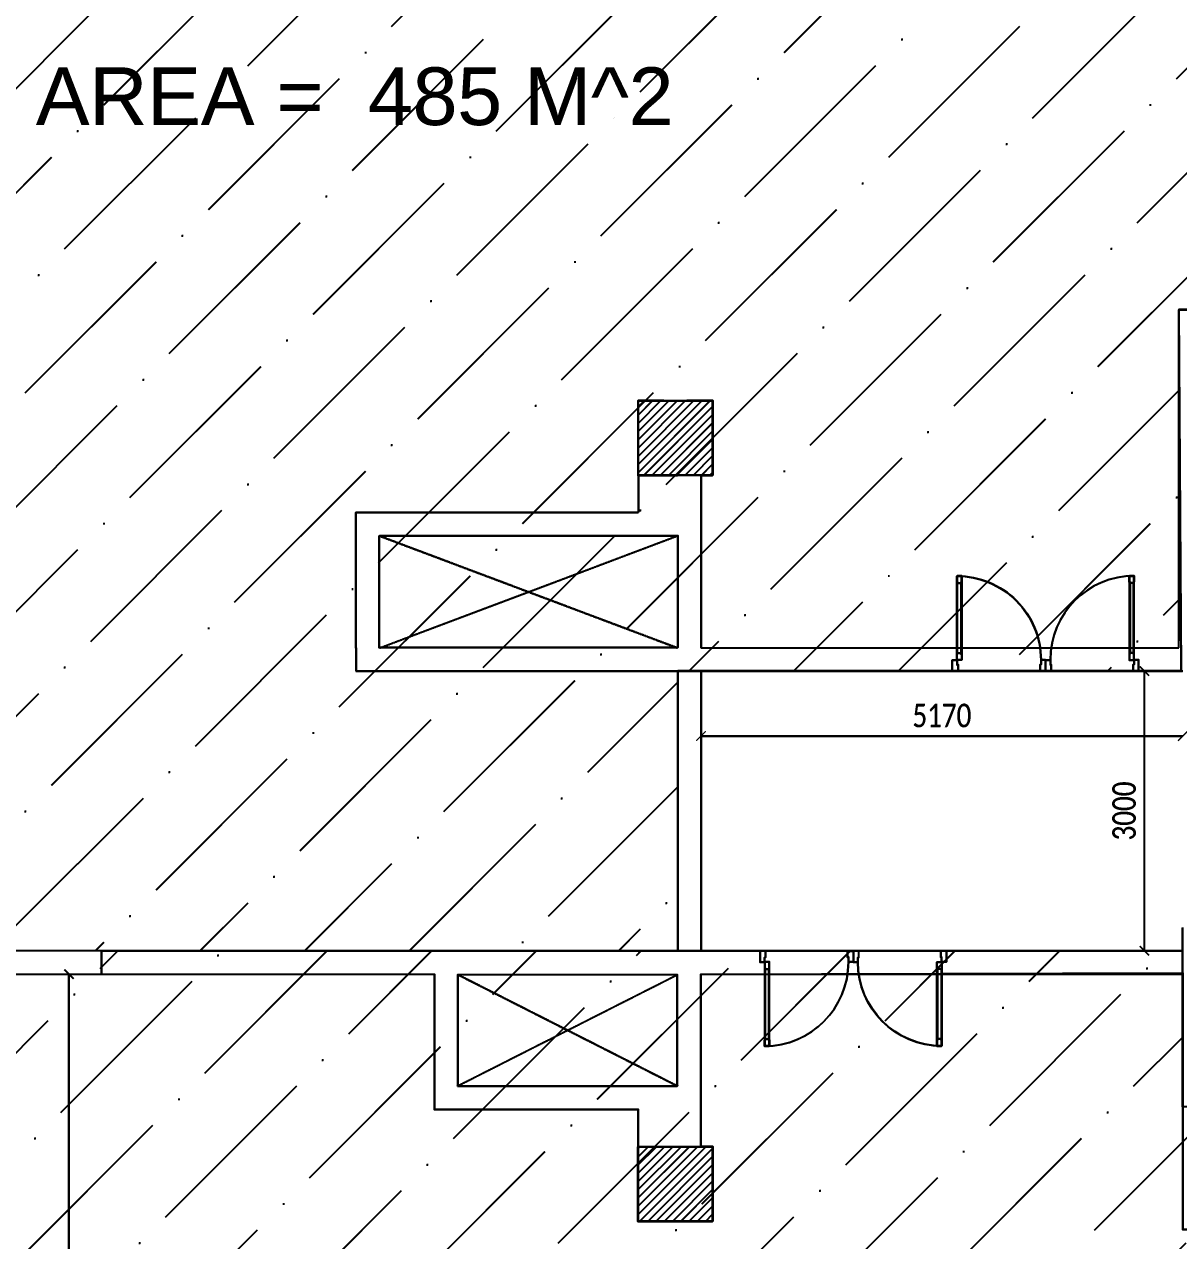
# Model space of a CAD drawing. Header units: inches. Extents: x 4821 to 127877, y 58012 to 433683.
# Drawn here: x 67672 to 80054, y 79419 to 92464 of the extents above; entities that cross this region are included whole.
import ezdxf

# ---------------------------------------------------------------- set-up
doc = ezdxf.new("R2010")
doc.units = ezdxf.units.IN
doc.header["$MEASUREMENT"] = 0
doc.linetypes.add('ducT FIRST$0$New Plans (8)$0$HIDDEN', pattern=[0.375, 0.25, -0.125])
for name, color, linetype in [('A-ANNO-DIMS', 90, 'Continuous'), ('A-ANNO-SYMB', 130, 'Continuous'), ('A-DOOR', 170, 'Continuous'), ('A-WAL-CMU', 7, 'Continuous'), ('A-WALL', 53, 'Continuous'), ('COL FISRT$0$COL GROUND$0$Cloums$0$A-COL-HAT', 8, 'Continuous'), ('COL FISRT$0$COL GROUND$0$Cloums$0$A-COL-RFC', 210, 'Continuous'), ('ducT FIRST$0$New Plans (8)$0$A-FLOR-OVHD', 8, 'ducT FIRST$0$New Plans (8)$0$HIDDEN')]:
    doc.layers.add(name, color=color, linetype=linetype)
doc.styles.get("Standard").update_dxf_attribs({"font": 'arial.ttf'})
doc.styles.add('T25-100', font='calibri.ttf', dxfattribs={"width": 0.8, "height": 250})
doc.styles.add('T25-200', font='calibri.ttf', dxfattribs={"width": 0.8, "height": 500})
doc.dimstyles.new('D100', dxfattribs={"dimtxt": 250, "dimasz": 100, "dimexe": 0.18, "dimexo": 0.0625, "dimgap": 90, "dimtad": 1, "dimdec": 0, "dimrnd": 5, "dimzin": 9, "dimdsep": 46, "dimtxsty": 'T25-100', "dimblk": 'ARCHTICK', "dimcen": 90, "dimse1": 1, "dimse2": 1, "dimclrd": 256, "dimclre": 90, "dimclrt": 7, "dimazin": 0, "dimtfac": 200, "dimtdec": 0, "dimtofl": 0, "dimtmove": 2, "dimatfit": 3, "dimldrblk": 'DOT', "dimfxl": 1, "dimtolj": 1, "dimarcsym": 0})
pattern_1 = [(45, (1133291.507, -1550303.88), (-44.194174, 44.194174), [])]

# ---------------------------------------------------------------- blocks, each defined once
blk = doc.blocks.new('*U102')
for p, q in [((-95, 825), (-95, 72)), ((-55, 72), (-55, 825))]:
    blk.add_line(p, q)
blk.add_lwpolyline([(-100, 900), (-100, 0), (-50, 0), (-50, 900), (-100, 900)])
for points in [[(-50, 900), (-50, 836), (-55, 836), (-55, 825), (-95, 825), (-95, 836), (-100, 836), (-100, 900)], [(-1000, -120), (-1000, 0), (-950, 0), (-950, -50), (-940, -50), (-940, -120)], [(-50, 0), (-50, 64), (-55, 64), (-55, 75), (-95, 75), (-95, 64), (-100, 64), (-100, 0)], [(0, -120), (0, 0), (-50, 0), (-50, -50), (-60, -50), (-60, -120)]]:
    blk.add_lwpolyline(points, close=True)
blk.add_arc((-50, 0), 900, 90, 180)
blk = doc.blocks.new('COL FISRT')
at = {"layer": 'COL FISRT$0$COL GROUND$0$Cloums$0$A-COL-HAT'}
h = blk.add_hatch(dxfattribs=at)
h.set_pattern_fill('ANSI31', color=256, scale=500)
h.set_pattern_definition(pattern_1)
h.paths.add_polyline_path([(1186729, -1518897), (1186729, -1518097), (1187529, -1518097), (1187529, -1518897)])
h = blk.add_hatch(dxfattribs=at)
h.set_pattern_fill('ANSI31', color=256, scale=500)
h.set_pattern_definition(pattern_1)
h.paths.add_polyline_path([(1186728, -1526897), (1186728, -1526097), (1187528, -1526097), (1187528, -1526897)])
at = {"layer": 'COL FISRT$0$COL GROUND$0$Cloums$0$A-COL-RFC', "linetype": 'Continuous', "elevation": 0}
for points in [[(1187529, -1518897), (1186729, -1518897), (1186729, -1518097), (1187529, -1518097)], [(1187528, -1526897), (1186728, -1526897), (1186728, -1526097), (1187528, -1526097)]]:
    blk.add_lwpolyline(points, close=True, dxfattribs=at)
blk = doc.blocks.new('duct gr')
blk.add_lwpolyline([(1183726, -1615957), (1183726, -1614504), (1186753, -1614504)])
blk.add_lwpolyline([(1183976, -1614754), (1187176, -1614754), (1187176, -1615954), (1183976, -1615954)], close=True)
at = {"elevation": 0}
blk.add_lwpolyline([(1184566, -1619456), (1184566, -1620904), (1186751, -1620904)], dxfattribs=at)
blk.add_lwpolyline([(1184816, -1620654), (1187174, -1620654), (1187174, -1619463), (1184816, -1619463)], close=True, dxfattribs=at)
at = {"layer": 'ducT FIRST$0$New Plans (8)$0$A-FLOR-OVHD'}
for p, q in [((1183976, -1614754), (1187178, -1615957)), ((1183980, -1615957), (1187176, -1614754)), ((1184816, -1620654, 0), (1187175, -1619460, 0)), ((1184820, -1619460), (1187174, -1620654))]:
    blk.add_line(p, q, dxfattribs=at)
blk = doc.blocks.new('_ArchTick')
at = {"color": 0, "linetype": 'ByBlock', "const_width": 0.15}
blk.add_lwpolyline([(-0.5, -0.5), (0.5, 0.5)], dxfattribs=at)
blk = doc.blocks.new('*D185')
at = {"layer": 'A-ANNO-DIMS', "lineweight": -2, "transparency": 16777216}
blk.add_line((68153, 69278), (68153, 82279), dxfattribs=at)
at = {"layer": 'Defpoints', "color": 0, "transparency": 16777216}
for p in [(68153, 82279), (78850, 82279, 0), (78537, 69278, 0)]:
    blk.add_point(p, dxfattribs=at)
at = {"layer": 'A-ANNO-DIMS', "lineweight": -2, "transparency": 16777216, "xscale": 100, "yscale": 100, "zscale": 100}
for p, rotation in [((68153, 82279), 90), ((68153, 69278), 270)]:
    blk.add_blockref('_ArchTick', p, dxfattribs=dict(at, rotation=rotation))
at = {"layer": 'A-ANNO-DIMS', "color": 7, "transparency": 16777216, "insert": (67807, 75778), "char_height": 500, "attachment_point": 5, "rotation": 90, "style": 'T25-200'}
blk.add_mtext('\\A1;13000', dxfattribs=at)
blk = doc.blocks.new('_Dot')
at = {"lineweight": -2}
blk.add_line((-0.5, 0), (-1, 0), dxfattribs=at)
at = {"const_width": 0.5}
blk.add_lwpolyline([(-0.25, 0, 1), (0.25, 0, 1)], format="xyb", close=True, dxfattribs=at)
blk = doc.blocks.new('*D188')
at = {"layer": 'A-ANNO-DIMS', "lineweight": -2, "transparency": 16777216}
blk.add_line((79689, 82529), (79689, 85529), dxfattribs=at)
at = {"layer": 'Defpoints', "color": 0, "transparency": 16777216}
for p in [(79386, 85529, 0), (79689, 85529), (79386, 82529)]:
    blk.add_point(p, dxfattribs=at)
at = {"layer": 'A-ANNO-DIMS', "lineweight": -2, "transparency": 16777216, "xscale": 100, "yscale": 100, "zscale": 100}
for p, rotation in [((79689, 85529), 90), ((79689, 82529), 270)]:
    blk.add_blockref('_ArchTick', p, dxfattribs=dict(at, rotation=rotation))
at = {"layer": 'A-ANNO-DIMS', "color": 7, "transparency": 16777216, "insert": (79471, 84029), "char_height": 250, "attachment_point": 5, "rotation": 90, "style": 'T25-100'}
blk.add_mtext('\\A1;3000', dxfattribs=at)
blk = doc.blocks.new('*D189')
at = {"layer": 'A-ANNO-DIMS', "lineweight": -2, "transparency": 16777216}
blk.add_line((74932, 84833), (80100, 84833), dxfattribs=at)
at = {"layer": 'Defpoints', "color": 0, "transparency": 16777216}
for p in [(80100, 85392, 0), (74932, 84801, 0), (80100, 84833)]:
    blk.add_point(p, dxfattribs=at)
at = {"layer": 'A-ANNO-DIMS', "lineweight": -2, "transparency": 16777216, "xscale": 100, "yscale": 100, "zscale": 100, "rotation": 180}
blk.add_blockref('_ArchTick', (74932, 84833), dxfattribs=at)
at = {"layer": 'A-ANNO-DIMS', "lineweight": -2, "transparency": 16777216, "xscale": 100, "yscale": 100, "zscale": 100}
blk.add_blockref('_ArchTick', (80100, 84833), dxfattribs=at)
at = {"layer": 'A-ANNO-DIMS', "color": 7, "transparency": 16777216, "insert": (77516, 85052), "char_height": 250, "attachment_point": 5, "style": 'T25-100'}
blk.add_mtext('\\A1;5170', dxfattribs=at)
blk = doc.blocks.new('*D340')
at = {"layer": 'A-ANNO-DIMS', "lineweight": -2, "transparency": 16777216}
blk.add_line((68149, 69275), (68149, 82276), dxfattribs=at)
at = {"layer": 'Defpoints', "color": 0, "transparency": 16777216}
for p in [(68149, 82276), (78846, 82276, 0), (78534, 69275, 0)]:
    blk.add_point(p, dxfattribs=at)
at = {"layer": 'A-ANNO-DIMS', "lineweight": -2, "transparency": 16777216, "xscale": 100, "yscale": 100, "zscale": 100}
for p, rotation in [((68149, 82276), 90), ((68149, 69275), 270)]:
    blk.add_blockref('_ArchTick', p, dxfattribs=dict(at, rotation=rotation))
at = {"layer": 'A-ANNO-DIMS', "color": 7, "transparency": 16777216, "insert": (67803, 75775), "char_height": 500, "attachment_point": 5, "rotation": 90, "style": 'T25-200'}
blk.add_mtext('\\A1;13000', dxfattribs=at)
blk = doc.blocks.new('*D343')
at = {"layer": 'A-ANNO-DIMS', "lineweight": -2, "transparency": 16777216}
blk.add_line((79686, 82526), (79686, 85526), dxfattribs=at)
at = {"layer": 'Defpoints', "color": 0, "transparency": 16777216}
for p in [(79383, 85526, 0), (79686, 85526), (79383, 82526)]:
    blk.add_point(p, dxfattribs=at)
at = {"layer": 'A-ANNO-DIMS', "lineweight": -2, "transparency": 16777216, "xscale": 100, "yscale": 100, "zscale": 100}
for p, rotation in [((79686, 85526), 90), ((79686, 82526), 270)]:
    blk.add_blockref('_ArchTick', p, dxfattribs=dict(at, rotation=rotation))
at = {"layer": 'A-ANNO-DIMS', "color": 7, "transparency": 16777216, "insert": (79468, 84026), "char_height": 250, "attachment_point": 5, "rotation": 90, "style": 'T25-100'}
blk.add_mtext('\\A1;3000', dxfattribs=at)
blk = doc.blocks.new('*D344')
at = {"layer": 'A-ANNO-DIMS', "lineweight": -2, "transparency": 16777216}
blk.add_line((74929, 84830), (80097, 84830), dxfattribs=at)
at = {"layer": 'Defpoints', "color": 0, "transparency": 16777216}
for p in [(80097, 85389, 0), (74929, 84798, 0), (80097, 84830)]:
    blk.add_point(p, dxfattribs=at)
at = {"layer": 'A-ANNO-DIMS', "lineweight": -2, "transparency": 16777216, "xscale": 100, "yscale": 100, "zscale": 100, "rotation": 180}
blk.add_blockref('_ArchTick', (74929, 84830), dxfattribs=at)
at = {"layer": 'A-ANNO-DIMS', "lineweight": -2, "transparency": 16777216, "xscale": 100, "yscale": 100, "zscale": 100}
blk.add_blockref('_ArchTick', (80097, 84830), dxfattribs=at)
at = {"layer": 'A-ANNO-DIMS', "color": 7, "transparency": 16777216, "insert": (77513, 85049), "char_height": 250, "attachment_point": 5, "style": 'T25-100'}
blk.add_mtext('\\A1;5170', dxfattribs=at)

msp = doc.modelspace()

# ---------------------------------------------------------------- hatches: boundary and pattern name
at = {"layer": 'A-WALL'}
h = msp.add_hatch(dxfattribs=at)
h.set_pattern_fill('ANSI36', color=3, scale=250)
h.set_pattern_definition([(45, (-1055551.8, -59242.16), (420.9495, 1543.4815), [1984.375, -396.875, 0, -396.875])])
h.paths.add_polyline_path([(82875.6, 99395.8), (58653.6, 99395.8), (58653.6, 89400.9), (58642, 89400.9), (58665.2, 85775.9), (58653.5, 85774.2), (58653.8, 82526), (74680, 82525.9), (74680, 85525.9), (80078.8, 85525.9), (80055.6, 89400.9), (82875.6, 89400.9)])
h = msp.add_hatch(dxfattribs=at)
h.set_pattern_fill('ANSI36', color=3, scale=250)
h.set_pattern_definition([(45, (-1055548.4, -59239.2), (420.9495, 1543.4815), [1984.375, -396.875, 0, -396.875])])
h.paths.add_polyline_path([(82879, 99398.8), (58657, 99398.8), (58657, 89403.9), (58645.4, 89403.9), (58668.6, 85778.8), (58656.9, 85777.2), (58657.2, 82529), (74683.4, 82528.8), (74683.4, 85528.8), (80082.2, 85528.8), (80059, 89403.9), (82879, 89403.9)])
h = msp.add_hatch(dxfattribs=at)
h.set_pattern_fill('ANSI36', color=5, scale=250)
h.set_pattern_definition([(45, (-965085.9, -3816.7), (420.9495, 1543.4815), [1984.375, -396.875, 0, -396.875])])
h.paths.add_polyline_path([(82875.6, 80853.3), (80097.5, 80853.3), (80097.5, 82525.9), (66209.9, 82525.9), (66209.9, 68904.5), (82875.6, 68904.5)])
h.paths.add_polyline_path([(51096.6, 82525.9), (37209, 82525.9), (37209, 80853.3), (34431, 80853.3), (34431, 68904.5), (51096.6, 68904.5)])
h = msp.add_hatch(dxfattribs=at)
h.set_pattern_fill('ANSI36', color=5, scale=250)
h.set_pattern_definition([(45, (-965082.5, -3813.7), (420.9495, 1543.4815), [1984.375, -396.875, 0, -396.875])])
h.paths.add_polyline_path([(82879, 80856.3), (80100.9, 80856.3), (80100.9, 82528.8), (66213.3, 82528.8), (66213.3, 68907.5), (82879, 68907.5)])
h.paths.add_polyline_path([(51100, 82528.8), (37212.4, 82528.8), (37212.4, 80856.3), (34434.4, 80856.3), (34434.4, 68907.5), (51100, 68907.5)])

# ---------------------------------------------------------------- linework, layer by layer
at = {"layer": 'A-WAL-CMU'}
for p, q in [((74255.6, 87625.9, 0), (74255.6, 87227.4, 0)), ((74255.6, 87625.9, 0), (74255.6, 87227.4, 0)), ((74259, 87628.8, 0), (74259, 87230.4, 0)), ((74259, 87628.8, 0), (74259, 87230.4, 0)), ((74928.8, 87625.9, 0), (74928.8, 85775.9, 0)), ((74928.8, 87625.9, 0), (74928.8, 85775.9, 0)), ((74932.2, 87628.8, 0), (74932.2, 85778.8, 0)), ((74932.2, 87628.8, 0), (74932.2, 85778.8, 0)), ((74928.8, 85775.9, 0), (75024.9, 85775.9)), ((74928.8, 85775.9, 0), (75024.9, 85775.9, 0)), ((74932.2, 85778.8, 0), (75028.3, 85778.8)), ((74932.2, 85778.8, 0), (75028.3, 85778.8, 0)), ((75024.9, 85775.9), (80054.3, 85775.9, 0)), ((75028.3, 85778.8), (80057.7, 85778.8, 0)), ((76024.9, 85775.9), (80054.3, 85775.9, 0)), ((76028.3, 85778.8), (80057.7, 85778.8, 0)), ((68501.1, 82525.9, 0), (75177.9, 82525.9, 0)), ((68501.1, 82275.9, 0), (68501.1, 82525.9, 0)), ((68501.1, 82275.9, 0), (68501.1, 82525.9, 0)), ((68504.5, 82278.9, 0), (68504.5, 82528.9, 0)), ((68504.5, 82278.9, 0), (68504.5, 82528.9, 0)), ((68504.5, 82528.8, 0), (75181.3, 82528.8, 0)), ((68501.1, 82275.9, 0), (72068.6, 82275.9, 0)), ((68501.1, 82275.9, 0), (72068.6, 82275.9, 0)), ((68504.5, 82278.8, 0), (72072, 82278.8, 0)), ((68504.5, 82278.8, 0), (72072, 82278.8, 0)), ((74927.9, 82275.9, 0), (75177.9, 82275.9, 0)), ((74927.9, 80425.9, 0), (74927.9, 82275.9, 0)), ((74927.9, 82275.9, 0), (75177.9, 82275.9, 0)), ((74927.9, 80425.9, 0), (74927.9, 82275.9, 0)), ((74931.3, 82278.8, 0), (75181.3, 82278.8, 0)), ((74931.3, 80428.8, 0), (74931.3, 82278.8, 0)), ((74931.3, 82278.8, 0), (75181.3, 82278.8, 0)), ((74931.3, 80428.8, 0), (74931.3, 82278.8, 0)), ((75177.9, 82275.8, 0), (80096.9, 82275.9)), ((75177.9, 82275.8, 0), (80096.9, 82275.9, 0)), ((75181.3, 82278.8, 0), (80100.3, 82278.8)), ((75181.3, 82278.8, 0), (80100.3, 82278.8, 0))]:
    msp.add_line(p, q, dxfattribs=at)
for points in [[(80054.3, 85775.9), (80054.3, 89400.9), (82527, 89400.9)], [(74527, 88425.9), (74254.8, 88425.9), (74254.8, 87625.9), (74678.8, 87625.9)], [(74530.4, 88428.8), (74258.2, 88428.8), (74258.2, 87628.8), (74682.2, 87628.8)], [(74928.8, 87625.9), (75054.8, 87625.9), (75054.8, 88425.9), (74777, 88425.9)], [(74932.2, 87628.8), (75058.2, 87628.8), (75058.2, 88428.8), (74780.4, 88428.8)], [(75177.9, 82525.9), (80096.9, 82525.9), (80096.9, 82775.9)], [(75181.3, 82528.8), (80100.3, 82528.8), (80100.3, 82778.9)], [(74254.3, 80827.4), (74254.3, 80425.9)], [(74257.7, 80830.4), (74257.7, 80428.8)]]:
    msp.add_lwpolyline(points, dxfattribs=at)
at = {"layer": 'A-WALL'}
for p, q in [((71228.8, 85775.9, 0), (71228.8, 85525.9)), ((71232.2, 85778.8, 0), (71232.2, 85528.8)), ((71228.8, 85525.9), (80096.9, 85525.9)), ((71232.2, 85528.8), (80100.3, 85528.8)), ((74678.8, 85525.9), (74678.8, 82525.9, 0)), ((74682.2, 85528.8), (74682.2, 82528.8, 0)), ((74928.8, 85525.9), (74928.8, 82525.9, 0)), ((74932.2, 85528.8), (74932.2, 82528.8, 0))]:
    msp.add_line(p, q, dxfattribs=at)
for points in [[(34429, 99395.9), (82874.3, 99395.9), (82874.3, 89400.9), (80054.3, 89400.9), (80077.5, 85525.9), (74678.8, 85525.9), (74678.8, 82525.9), (42729.2, 82526), (42728.9, 85774.2), (39976.5, 85775.9), (39953.3, 89400.9), (34429.2, 89400.9), (34429.2, 99395.9)], [(34432.4, 99398.8), (82877.7, 99398.8), (82877.7, 89403.9), (80057.7, 89403.9), (80080.9, 85528.8), (74682.2, 85528.8), (74682.2, 82528.8), (42732.6, 82529), (42732.3, 85777.2), (39979.9, 85778.8), (39956.7, 89403.9), (34432.6, 89403.9), (34432.6, 99398.8)]]:
    msp.add_lwpolyline(points, dxfattribs=at)
at = {"layer": 'A-WALL', "elevation": 0}
for points in [[(66209.3, 68904.5), (82874.9, 68904.5), (82874.9, 80853.3), (80096.9, 80853.3), (80096.9, 82525.9), (66209.3, 82525.9), (66209.3, 68904.5)], [(66212.7, 68907.5), (82878.3, 68907.5), (82878.3, 80856.3), (80100.3, 80856.3), (80100.3, 82528.8), (66212.7, 82528.8), (66212.7, 68907.5)], [(66579.3, 75697.4), (66579.3, 79675.9), (67297, 79675.9), (67297, 82275.9), (72068.6, 82275.9), (72068.6, 80827.4), (74254.3, 80827.4), (74254.3, 79625.9), (75054.3, 79625.9), (75054.3, 80425.9), (74927.9, 80425.9), (74927.9, 82275.9), (80096.9, 82289), (80096.9, 79539.6), (82504.3, 79539.6), (82504.3, 71375.9)], [(66582.7, 75700.4), (66582.7, 79678.8), (67300.4, 79678.8), (67300.4, 82278.9), (72072, 82278.9), (72072, 80830.4), (74257.7, 80830.4), (74257.7, 79628.8), (75057.7, 79628.8), (75057.7, 80428.8), (74931.3, 80428.8), (74931.3, 82278.8), (80100.3, 82292), (80100.3, 79542.6), (82507.7, 79542.6), (82507.7, 71378.8)]]:
    msp.add_lwpolyline(points, dxfattribs=at)

# ---------------------------------------------------------------- block references
at = {"layer": 'A-DOOR', "xscale": -1}
for p, rotation in [((77624.2, 85645.9, 0), 0.005920131672327855), ((77627.6, 85648.9, 0), 0.005920131672327855), ((77561.9, 82405.8, 0), 180.0059201316723), ((77565.3, 82408.8, 0), 180.0059201316723)]:
    msp.add_blockref('*U102', p, dxfattribs=dict(at, rotation=rotation))
at = {"layer": 'A-DOOR'}
for p, rotation in [((79624.3, 85645.9, 0), 359.9940798683277), ((79627.7, 85648.9, 0), 359.9940798683277), ((75561.9, 82405.8, 0), 179.9940798683277), ((75565.3, 82408.8, 0), 179.9940798683277)]:
    msp.add_blockref('*U102', p, dxfattribs=dict(at, rotation=rotation))
at = {"layer": 'A-WAL-CMU'}
for name, p in [('COL FISRT', (-1112473.6, 1606522.9)), ('COL FISRT', (-1112470.2, 1606525.9)), ('duct gr', (-1112497.5, 1701731.6, 0)), ('duct gr', (-1112494.1, 1701734.6, 0))]:
    msp.add_blockref(name, p, dxfattribs=at)

# ---------------------------------------------------------------- texts
at = {"layer": 'A-ANNO-SYMB'}
for p in [(64447, 91383.1, 0), (64450.4, 91386, 0)]:
    msp.add_text('GROSS AREA =  485 M^ 2', height=616.16, dxfattribs=at).set_placement(p)

# ---------------------------------------------------------------- dimensions: what is measured, and where the dimension line sits
at = {"layer": 'A-ANNO-DIMS'}
for base, p1, p2, picture, middle in [((79685.7, 85525.9, 0), (79383.1, 82525.9, 0), (79383.1, 85525.9), '*D343', (79467.6, 84025.9, 0)), ((79689.1, 85528.8, 0), (79386.5, 82528.8, 0), (79386.5, 85528.8), '*D188', (79471, 84028.8, 0))]:
    dim = msp.add_linear_dim(base=base, p1=p1, p2=p2, angle=90, dimstyle='D100', dxfattribs=at)
    dim.commit()
    dim.dimension.update_dxf_attribs({"geometry": picture, "text_midpoint": middle})
for base, p1, p2, picture, middle in [((80096.9, 84830.5, 0), (74928.8, 84798.2, 0), (80096.9, 85388.7), '*D344', (77512.8, 85048.6, 0)), ((80100.3, 84833.5, 0), (74932.2, 84801.2, 0), (80100.3, 85391.7), '*D189', (77516.2, 85051.5, 0))]:
    dim = msp.add_linear_dim(base=base, p1=p1, p2=p2, dimstyle='D100', dxfattribs=at)
    dim.commit()
    dim.dimension.update_dxf_attribs({"geometry": picture, "text_midpoint": middle})
for base, p1, p2, picture, middle in [((68149.4, 82275.8, 0), (78533.7, 69274.5), (78846.3, 82275.8, 0), '*D340', (67803.3, 75775.2, 0)), ((68152.8, 82278.8, 0), (78537.1, 69277.5), (78849.7, 82278.8, 0), '*D185', (67806.7, 75778.2, 0))]:
    dim = msp.add_linear_dim(base=base, p1=p1, p2=p2, angle=90, dimstyle='D100', override={"dimtxt": 1000, "dimtxsty": 'T25-200'}, dxfattribs=at)
    dim.commit()
    dim.dimension.update_dxf_attribs({"geometry": picture, "text_midpoint": middle})

doc.saveas('drawing.dxf')
